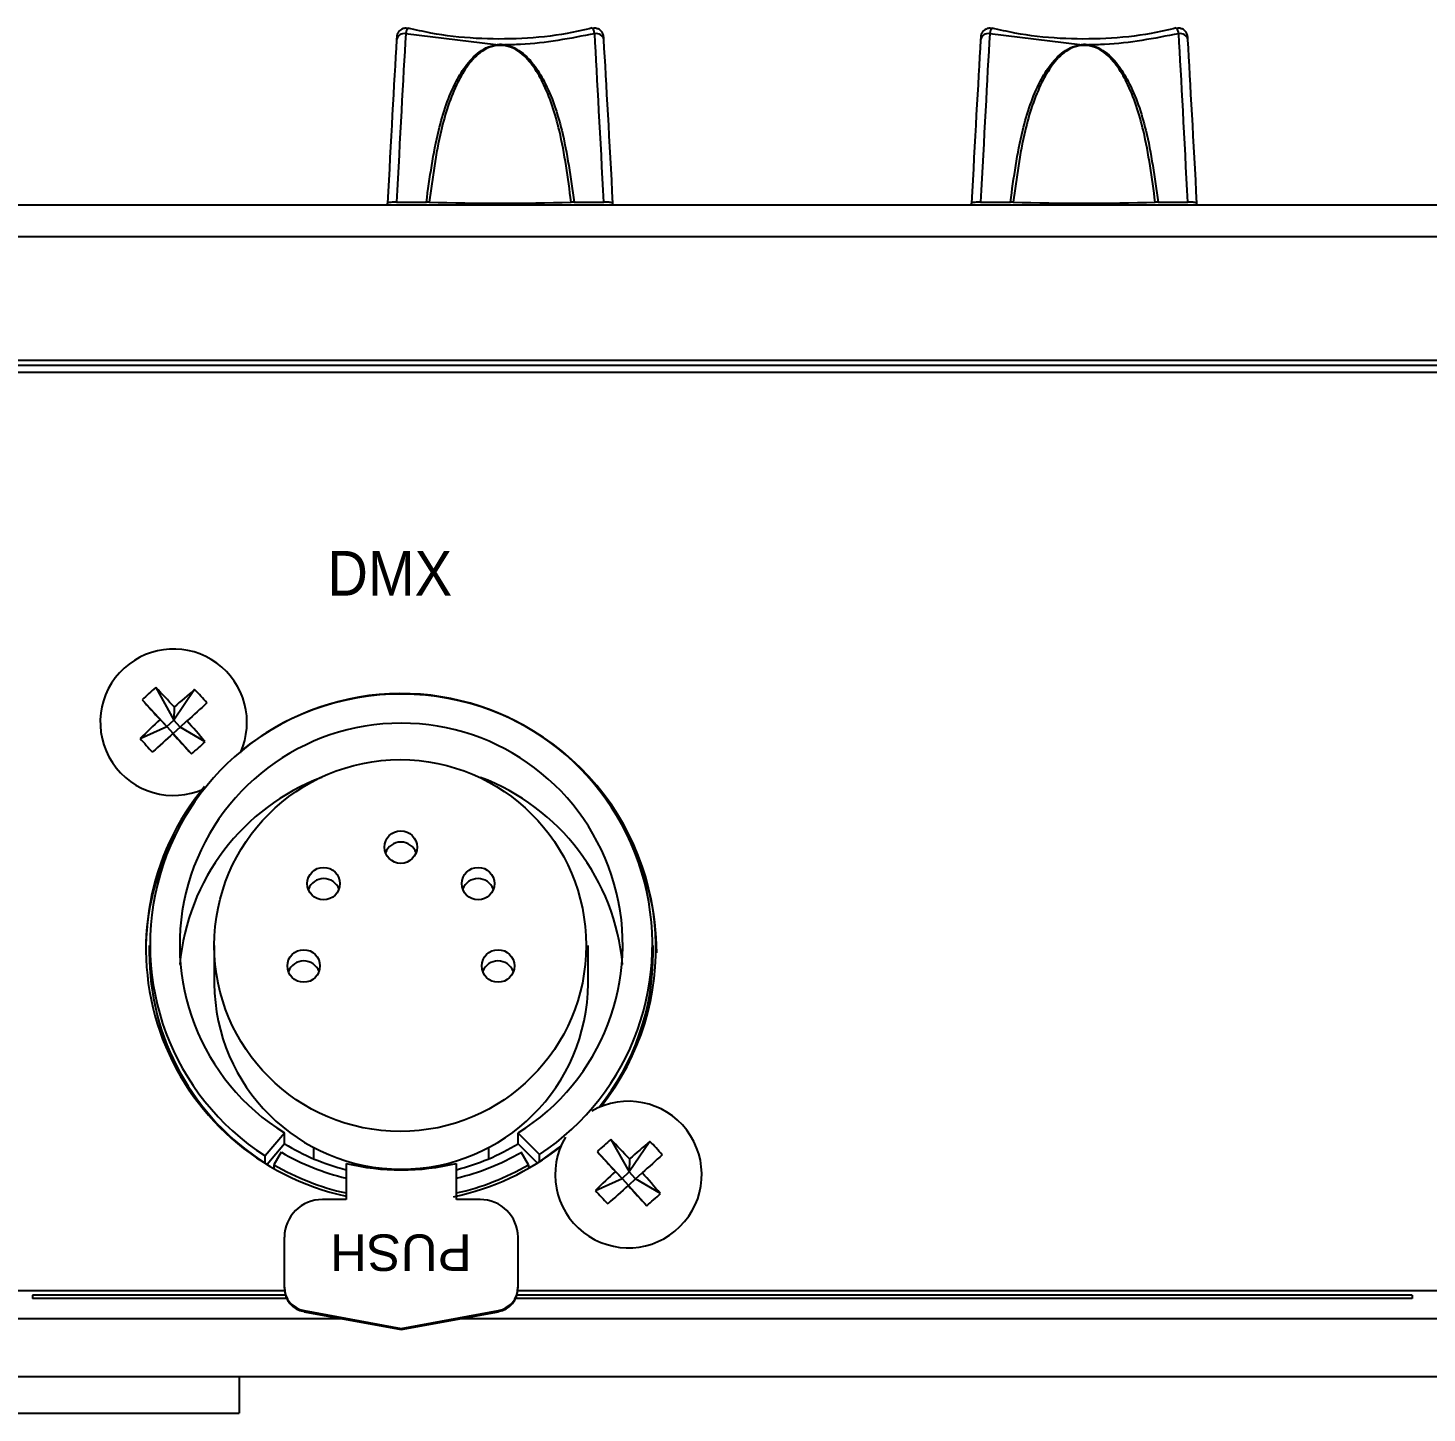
# Model space of a CAD drawing. Header units: inches. Extents: x 1.2 to 43.4, y 1.7 to 28.6.
# Drawn here: x 27.964 to 30.359, y 24.249 to 26.621 of the extents above; entities that cross this region are included whole.
import ezdxf
from ezdxf.enums import TextEntityAlignment as Align

# ---------------------------------------------------------------- set-up
doc = ezdxf.new("R2010")
doc.units = ezdxf.units.IN
doc.header["$MEASUREMENT"] = 0
doc.layers.add('ARTWORK', color=2, linetype='Continuous')
doc.styles.add('Arial', font='arial.ttf')
doc.styles.get("Standard").update_dxf_attribs({"font": 'arial.ttf'})

msp = doc.modelspace()

# ---------------------------------------------------------------- linework, layer by layer
for p, q in [((28.5948, 26.6036), (28.5946, 26.6008)), ((28.7648, 26.5918), (28.6102, 26.6111)), ((29.5948, 26.6036), (29.5946, 26.6008)), ((29.7648, 26.5918), (29.6102, 26.6111)), ((26.2938, 26.3178), (42.1835, 26.3178)), ((28.5791, 26.3178), (28.5791, 26.3208)), ((28.5947, 26.3227), (28.6457, 26.3227)), ((28.6506, 26.3226), (28.6457, 26.3227)), ((28.8986, 26.3227), (28.8937, 26.3226)), ((28.8986, 26.3227), (28.9495, 26.3227)), ((28.9651, 26.3178), (28.9651, 26.3208)), ((29.5791, 26.3178), (29.5791, 26.3208)), ((29.5947, 26.3227), (29.6457, 26.3227)), ((29.6506, 26.3226), (29.6457, 26.3227)), ((29.8986, 26.3227), (29.8937, 26.3226)), ((29.8986, 26.3227), (29.9495, 26.3227)), ((29.9651, 26.3178), (29.9651, 26.3208)), ((42.1835, 26.263), (26.2938, 26.263)), ((26.2938, 26.052), (42.1835, 26.052)), ((26.2938, 26.0433), (42.1835, 26.0433)), ((26.3528, 26.0315), (42.1245, 26.0315)), ((28.1822, 25.4914), (28.2134, 25.4358)), ((28.1589, 25.4705), (28.2013, 25.4249)), ((28.2489, 25.4882), (28.2134, 25.4358)), ((28.214, 25.4582), (28.2134, 25.4358)), ((28.1556, 25.4042), (28.2013, 25.4249)), ((28.2013, 25.4249), (28.1899, 25.4366)), ((28.2013, 25.4249), (28.2134, 25.4358)), ((28.2013, 25.4249), (28.2123, 25.4129)), ((28.2244, 25.4238), (28.2123, 25.4129)), ((28.2244, 25.4238), (28.2134, 25.4358)), ((28.2244, 25.4238), (28.2358, 25.4343)), ((28.2667, 25.3988), (28.2244, 25.4238)), ((28.2117, 25.4127), (28.2123, 25.4129)), ((28.2435, 25.3779), (28.2123, 25.4129)), ((28.1711, 25.0501), (28.1711, 25.0377)), ((28.2826, 25.0501), (28.2826, 24.9849)), ((28.9226, 24.9849), (28.9226, 25.0501)), ((29.0341, 25.0377), (29.0341, 25.0501)), ((28.4026, 24.7288), (28.3697, 24.6896)), ((28.4026, 24.7105), (28.4026, 24.7288)), ((28.8026, 24.7105), (28.8026, 24.7288)), ((28.8395, 24.6922), (28.8026, 24.7288)), ((28.4026, 24.7105), (28.3729, 24.6751)), ((28.4526, 24.7044), (28.4526, 24.6847)), ((28.7526, 24.6847), (28.7526, 24.7044)), ((28.836, 24.6774), (28.8026, 24.7105)), ((28.8395, 24.6797), (28.876, 24.7064)), ((28.9617, 24.7177), (28.9929, 24.6621)), ((29.0285, 24.7145), (28.9929, 24.6621)), ((28.3697, 24.6771), (28.3697, 24.6896)), ((28.3973, 24.6958), (28.3847, 24.6743)), ((28.3847, 24.6743), (28.3847, 24.6682)), ((28.5081, 24.6767), (28.5081, 24.615)), ((28.6971, 24.615), (28.6971, 24.6767)), ((28.8205, 24.6743), (28.8079, 24.6958)), ((28.8205, 24.6743), (28.8205, 24.6682)), ((28.8395, 24.6797), (28.8395, 24.6922)), ((28.9384, 24.6968), (28.9808, 24.6512)), ((28.9935, 24.6845), (28.9929, 24.6621)), ((28.9352, 24.6305), (28.9808, 24.6512)), ((28.9808, 24.6512), (28.9694, 24.6628)), ((28.9808, 24.6512), (28.9929, 24.6621)), ((28.9808, 24.6512), (28.9918, 24.6392)), ((29.0039, 24.6501), (28.9918, 24.6392)), ((29.0039, 24.6501), (28.9929, 24.6621)), ((29.0039, 24.6501), (29.0153, 24.6606)), ((29.0463, 24.6251), (29.0039, 24.6501)), ((28.9912, 24.6389), (28.9918, 24.6392)), ((29.023, 24.6042), (28.9918, 24.6392)), ((28.5081, 24.615), (28.4677, 24.615)), ((28.7375, 24.615), (28.6971, 24.615)), ((28.4026, 24.463), (28.4026, 24.5504)), ((28.8026, 24.463), (28.8026, 24.5504)), ((28.4028, 24.4586), (26.3528, 24.4586)), ((42.1245, 24.4586), (28.8023, 24.4586)), ((28.4044, 24.4509), (27.9715, 24.4509)), ((27.9715, 24.4509), (27.9715, 24.4453)), ((28.4067, 24.4453), (27.9715, 24.4453)), ((30.3337, 24.4453), (28.7985, 24.4453)), ((30.3337, 24.4509), (28.8007, 24.4509)), ((30.3337, 24.4509), (30.3337, 24.4453)), ((26.3253, 24.4112), (28.5, 24.4112)), ((28.4362, 24.4248), (28.6026, 24.3942)), ((28.4362, 24.4229), (28.4362, 24.4248)), ((28.4362, 24.4229), (28.6026, 24.3924)), ((28.6026, 24.3942), (28.769, 24.4248)), ((28.6026, 24.3924), (28.769, 24.4229)), ((28.7051, 24.4112), (42.152, 24.4112)), ((28.769, 24.4229), (28.769, 24.4248)), ((28.6026, 24.3924), (28.6026, 24.3942)), ((26.2938, 24.3119), (42.152, 24.3119)), ((28.3253, 24.3119), (28.3253, 24.2494)), ((26.2938, 24.2494), (28.3253, 24.2494))]:
    msp.add_line(p, q)
at = {"flags": 128}
for points in [[(28.27, 25.4651), (28.2658, 25.4613), (28.2616, 25.4575), (28.2573, 25.4537), (28.2531, 25.4499), (28.2488, 25.446), (28.2445, 25.4421), (28.2401, 25.4382), (28.2358, 25.4343)], [(28.2117, 25.4127), (28.2073, 25.4087), (28.2029, 25.4048), (28.1985, 25.4008), (28.1942, 25.3969), (28.1898, 25.3929), (28.1854, 25.389), (28.1811, 25.3851), (28.1767, 25.3812)], [(29.0495, 24.6914), (29.0453, 24.6876), (29.0411, 24.6838), (29.0369, 24.68), (29.0326, 24.6761), (29.0283, 24.6723), (29.024, 24.6684), (29.0197, 24.6645), (29.0153, 24.6606)], [(28.9912, 24.6389), (28.9868, 24.635), (28.9825, 24.631), (28.9781, 24.6271), (28.9737, 24.6232), (28.9693, 24.6192), (28.9649, 24.6153), (28.9606, 24.6114), (28.9562, 24.6074)]]:
    msp.add_lwpolyline(points, dxfattribs=at)
for centre, radius in [((28.6009, 25.0498), 0.3183), ((28.6019, 25.2183), 0.0279), ((28.4697, 25.1558), 0.0279), ((28.7343, 25.1558), 0.0279), ((28.4356, 25.0148), 0.0279), ((28.7684, 25.0148), 0.0279)]:
    msp.add_circle(centre, radius)
for centre, radius, start, end in [((28.6079, 26.5976), 0.0137, 80.437, 166.6241), ((28.697, 26.5747), 0.0699, 13.2035, 14.1831), ((28.8518, 26.5735), 0.0746, 165.8207, 166.738), ((28.9363, 26.5976), 0.0137, 13.3734, 99.5635), ((29.6079, 26.5976), 0.0137, 80.4372, 166.6259), ((29.6915, 26.5733), 0.0756, 13.2541, 14.1598), ((29.8542, 26.573), 0.0771, 165.8629, 166.7505), ((29.9363, 26.5976), 0.0137, 13.3746, 99.5632), ((28.7721, 30.3527), 4.0319, 268.2726, 271.7274), ((29.7721, 30.3527), 4.0319, 268.2726, 271.7274), ((28.2128, 25.4317), 0.1257, 335.6696, 132.2962), ((28.2126, 25.4321), 0.1253, 132.3297, 294.4928), ((28.4636, 25.1553), 0.4384, 129.9333, 134.0206), ((27.0516, 24.3766), 1.5878, 42.9401, 44.5986), ((58.6637, 53.246), 41.2555, 222.31877, 222.38257), ((28.6026, 25.0511), 0.4301, 303.424, 237.2138), ((29.2205, 24.3171), 1.5216, 129.6793, 131.4133), ((27.9332, 25.1787), 0.4421, 40.3778, 44.4277), ((28.6028, 25.0445), 0.4359, 321.6697, 128.9335), ((29.2903, 24.2376), 1.6275, 132.5462, 134.2039), ((28.6026, 25.0512), 0.3793, 301.8186, 238.1814), ((26.9629, 24.2939), 1.7091, 40.2807, 41.8599), ((28.5879, 25.7779), 0.5714, 220.8368, 223.9703), ((61.23, 55.5883), 44.7301, 222.42438, 222.48471), ((27.8667, 25.8201), 0.581, 310.4341, 313.5182), ((28.599, 25.0446), 0.4335, 140.2086, 257.8995), ((28.6, 24.984), 0.378, 110.6406, 174.9122), ((28.6048, 24.9837), 0.3784, 5.129, 69.3183), ((28.5968, 25.037), 0.4317, 151.9297, 179.989), ((28.602, 25.1988), 0.0281, 20.5226, 159.4774), ((28.6084, 25.037), 0.4317, 0.0112, 28.0702), ((28.4699, 25.1363), 0.0281, 20.5116, 159.4884), ((28.7341, 25.1363), 0.0281, 20.5113, 159.4887), ((28.5986, 25.0382), 0.4275, 180.0669, 237.6324), ((28.6078, 25.0379), 0.4263, 321.5614, 359.9756), ((28.4357, 24.9954), 0.0281, 20.5169, 159.4831), ((28.7683, 24.9954), 0.0281, 20.518, 159.482), ((28.6026, 24.9868), 0.32, 180.3322, 359.6678), ((28.9917, 24.6577), 0.1255, 149.4135, 119.9617), ((28.6023, 25.0363), 0.3821, 238.4912, 255.7263), ((28.603, 25.0495), 0.439, 281.7329, 308.3879), ((28.6029, 25.0363), 0.3821, 284.2736, 301.5091), ((29.243, 24.3816), 0.4383, 129.9319, 134.0205), ((27.8312, 23.6029), 1.5877, 42.9401, 44.5986), ((29.9996, 23.5439), 1.5209, 129.6794, 131.4142), ((28.7124, 24.4047), 0.4426, 40.3805, 44.4266), ((28.6023, 25.0492), 0.4334, 239.8644, 257.4472), ((28.6023, 25.0488), 0.4082, 239.8637, 256.66), ((28.6026, 25.0751), 0.4095, 256.6562, 283.3438), ((28.6029, 25.0488), 0.4083, 283.3401, 300.1362), ((28.6029, 25.0492), 0.4334, 282.5528, 300.1356), ((59.4622, 52.4896), 41.2812, 222.31876, 222.38252), ((30.0681, 23.4657), 1.6249, 132.5454, 134.2057), ((27.7425, 23.5202), 1.709, 40.2807, 41.8599), ((29.3669, 25.0036), 0.5706, 220.8339, 223.9716), ((60.4231, 53.3631), 42.5798, 222.42284, 222.48622), ((28.4674, 24.5502), 0.0648, 89.7867, 179.7846), ((28.7378, 24.5502), 0.0648, 0.2144, 90.2138), ((28.646, 25.0467), 0.5814, 310.4359, 313.5179), ((28.4434, 24.465), 0.0408, 180.1645, 259.7661), ((28.4434, 24.4631), 0.0408, 180.1645, 259.7661), ((28.7617, 24.465), 0.0408, 280.234, 359.8364), ((28.7617, 24.4631), 0.0408, 280.234, 359.8364)]:
    msp.add_arc(centre, radius, start, end)
for centre, major_axis, ratio, start_param, end_param in [((28.5777, 26.2308), (0.027, 0.5183), 0.00637, 0.776352, 1.396595), ((28.5933, 26.23), (0.027, 0.534), 0.006184, 0.776333, 1.396576), ((28.9509, 26.23), (-0.027, 0.534), 0.006184, 4.88661, 5.506852), ((28.9665, 26.2308), (-0.027, 0.5183), 0.00637, 4.886591, 5.506833), ((29.5777, 26.2308), (0.027, 0.5183), 0.00637, 0.776352, 1.396595), ((29.5933, 26.23), (0.027, 0.534), 0.006184, 0.776333, 1.396576), ((29.9509, 26.23), (-0.027, 0.534), 0.006184, 4.88661, 5.506852), ((29.9665, 26.2308), (-0.027, 0.5183), 0.00637, 4.886591, 5.506833)]:
    msp.add_ellipse(centre, major_axis=major_axis, ratio=ratio, start_param=start_param, end_param=end_param)
for points, knots in [([(28.614, 26.6197), (28.6134, 26.6199), (28.6109, 26.6208), (28.6065, 26.6201), (28.602, 26.6181), (28.599, 26.6154), (28.597, 26.6128), (28.5959, 26.6103), (28.5953, 26.6084), (28.5951, 26.6071), (28.595, 26.6065), (28.595, 26.6061), (28.5949, 26.6055), (28.5949, 26.6049), (28.5948, 26.6039), (28.5948, 26.6036)], [0, 0, 0, 0, 0.056398, 0.238346, 0.379093, 0.495632, 0.594115, 0.675113, 0.737439, 0.773301, 0.793828, 0.813579, 0.846931, 0.947382, 1, 1, 1, 1]), ([(28.6141, 26.6195), (28.6139, 26.6197), (28.6132, 26.62), (28.6118, 26.617), (28.6107, 26.613), (28.6102, 26.6111)], [0, 0, 0, 0, 0.2545912, 0.6579964, 1, 1, 1, 1]), ([(28.9298, 26.6209), (28.9155, 26.6175), (28.8765, 26.6083), (28.8091, 26.6015), (28.7307, 26.6018), (28.6649, 26.6088), (28.6273, 26.6177), (28.6144, 26.6208)], [0, 0, 0, 0, 0.141386, 0.384677, 0.628865, 0.872387, 1, 1, 1, 1]), ([(28.934, 26.6111), (28.9335, 26.613), (28.9324, 26.617), (28.931, 26.6201), (28.9304, 26.6197), (28.9301, 26.6195)], [0, 0, 0, 0, 0.340844, 0.742882, 1, 1, 1, 1]), ([(28.9494, 26.6036), (28.9494, 26.604), (28.9493, 26.6052), (28.9493, 26.6056), (28.9492, 26.6065), (28.9491, 26.6073), (28.9488, 26.6089), (28.948, 26.6112), (28.9463, 26.6143), (28.9431, 26.6176), (28.9383, 26.6199), (28.9337, 26.6208), (28.9311, 26.6199), (28.9302, 26.6197)], [0, 0, 0, 0, 0.067642, 0.176255, 0.205241, 0.228485, 0.274155, 0.346936, 0.44721, 0.596227, 0.753313, 0.922324, 1, 1, 1, 1]), ([(29.614, 26.6197), (29.6134, 26.6199), (29.6109, 26.6208), (29.6065, 26.6201), (29.602, 26.6181), (29.599, 26.6154), (29.597, 26.6128), (29.5959, 26.6103), (29.5953, 26.6084), (29.5951, 26.6071), (29.595, 26.6065), (29.595, 26.6061), (29.5949, 26.6055), (29.5949, 26.6049), (29.5948, 26.6039), (29.5948, 26.6036)], [0, 0, 0, 0, 0.0563982, 0.2383383, 0.3790933, 0.4956329, 0.5941166, 0.6751105, 0.7374368, 0.7733003, 0.7938271, 0.8135784, 0.8469308, 0.9473816, 1, 1, 1, 1]), ([(29.6141, 26.6195), (29.6139, 26.6197), (29.6132, 26.62), (29.6118, 26.617), (29.6107, 26.613), (29.6102, 26.6111)], [0, 0, 0, 0, 0.254591, 0.657995, 1, 1, 1, 1]), ([(29.9298, 26.6209), (29.9155, 26.6175), (29.8765, 26.6083), (29.8091, 26.6015), (29.7307, 26.6018), (29.6649, 26.6088), (29.6273, 26.6177), (29.6144, 26.6208)], [0, 0, 0, 0, 0.141386, 0.384677, 0.628864, 0.872387, 1, 1, 1, 1]), ([(29.934, 26.6111), (29.9335, 26.613), (29.9324, 26.617), (29.931, 26.6201), (29.9304, 26.6197), (29.9301, 26.6195)], [0, 0, 0, 0, 0.340846, 0.742883, 1, 1, 1, 1]), ([(29.9494, 26.6036), (29.9494, 26.604), (29.9493, 26.6052), (29.9493, 26.6056), (29.9492, 26.6065), (29.9491, 26.6073), (29.9488, 26.6089), (29.948, 26.6112), (29.9463, 26.6143), (29.9431, 26.6176), (29.9383, 26.6199), (29.9337, 26.6208), (29.9311, 26.6199), (29.9302, 26.6197)], [0, 0, 0, 0, 0.067642, 0.176254, 0.20524, 0.228484, 0.274154, 0.346938, 0.447212, 0.596228, 0.753313, 0.922324, 1, 1, 1, 1]), ([(28.6457, 26.3227), (28.6515, 26.3647), (28.6618, 26.439), (28.6875, 26.5152), (28.7139, 26.559), (28.7338, 26.5796), (28.7528, 26.5895), (28.7618, 26.5912), (28.7648, 26.5918)], [0, 0, 0, 0, 0.384499, 0.680419, 0.799323, 0.918136, 0.973054, 1, 1, 1, 1]), ([(28.765, 26.5907), (28.7622, 26.5901), (28.7535, 26.5883), (28.7352, 26.5784), (28.7161, 26.5577), (28.6907, 26.5139), (28.666, 26.4379), (28.6562, 26.3642), (28.6506, 26.3226)], [0, 0, 0, 0, 0.026298, 0.080293, 0.198439, 0.317466, 0.614765, 1, 1, 1, 1]), ([(28.7648, 26.5918), (28.7664, 26.5922), (28.7704, 26.5932), (28.7757, 26.593), (28.7787, 26.592), (28.7795, 26.5918)], [0, 0, 0, 0, 0.350005, 0.8346426, 1, 1, 1, 1]), ([(28.7792, 26.5907), (28.7754, 26.5909), (28.7707, 26.5913), (28.766, 26.5908), (28.765, 26.5907)], [0, 0, 0, 0, 0.795091, 1, 1, 1, 1]), ([(28.8937, 26.3226), (28.8881, 26.3642), (28.8782, 26.4379), (28.8536, 26.5139), (28.8282, 26.5577), (28.809, 26.5784), (28.7907, 26.5883), (28.782, 26.5901), (28.7792, 26.5907)], [0, 0, 0, 0, 0.385235, 0.682534, 0.80156, 0.919706, 0.973702, 1, 1, 1, 1]), ([(28.934, 26.6111), (28.892, 26.603), (28.8411, 26.5931), (28.7887, 26.592), (28.7795, 26.5918)], [0, 0, 0, 0, 0.824177, 1, 1, 1, 1]), ([(28.7795, 26.5918), (28.7824, 26.5912), (28.7914, 26.5895), (28.8104, 26.5796), (28.8303, 26.559), (28.8568, 26.5152), (28.8825, 26.439), (28.8928, 26.3647), (28.8986, 26.3227)], [0, 0, 0, 0, 0.026947, 0.081862, 0.200676, 0.31958, 0.615501, 1, 1, 1, 1]), ([(28.9496, 26.6008), (28.9496, 26.601), (28.9495, 26.6023), (28.9495, 26.603), (28.9494, 26.6036)], [0, 0, 0, 0, 0.142875, 1, 1, 1, 1]), ([(29.6457, 26.3227), (29.6515, 26.3647), (29.6618, 26.439), (29.6875, 26.5152), (29.7139, 26.559), (29.7338, 26.5796), (29.7528, 26.5895), (29.7618, 26.5912), (29.7648, 26.5918)], [0, 0, 0, 0, 0.384499, 0.680419, 0.799323, 0.918136, 0.973053, 1, 1, 1, 1]), ([(29.765, 26.5907), (29.7622, 26.5901), (29.7535, 26.5883), (29.7352, 26.5784), (29.7161, 26.5577), (29.6907, 26.5139), (29.666, 26.4379), (29.6562, 26.3642), (29.6506, 26.3226)], [0, 0, 0, 0, 0.026298, 0.080293, 0.19844, 0.317466, 0.614765, 1, 1, 1, 1]), ([(29.7648, 26.5918), (29.7664, 26.5922), (29.7704, 26.5932), (29.7757, 26.593), (29.7787, 26.592), (29.7795, 26.5918)], [0, 0, 0, 0, 0.350011, 0.834658, 1, 1, 1, 1]), ([(29.7792, 26.5907), (29.7754, 26.5909), (29.7707, 26.5913), (29.766, 26.5908), (29.765, 26.5907)], [0, 0, 0, 0, 0.795091, 1, 1, 1, 1]), ([(29.8937, 26.3226), (29.8881, 26.3642), (29.8782, 26.4379), (29.8536, 26.5139), (29.8282, 26.5577), (29.809, 26.5784), (29.7907, 26.5883), (29.782, 26.5901), (29.7792, 26.5907)], [0, 0, 0, 0, 0.385235, 0.682534, 0.80156, 0.919707, 0.973703, 1, 1, 1, 1]), ([(29.934, 26.6111), (29.892, 26.603), (29.8411, 26.5931), (29.7887, 26.592), (29.7795, 26.5918)], [0, 0, 0, 0, 0.824173, 1, 1, 1, 1]), ([(29.7795, 26.5918), (29.7824, 26.5912), (29.7914, 26.5895), (29.8104, 26.5796), (29.8303, 26.559), (29.8568, 26.5152), (29.8825, 26.439), (29.8928, 26.3647), (29.8986, 26.3227)], [0, 0, 0, 0, 0.026947, 0.081864, 0.200677, 0.319581, 0.615501, 1, 1, 1, 1]), ([(29.9496, 26.6008), (29.9496, 26.601), (29.9495, 26.6023), (29.9495, 26.603), (29.9494, 26.6036)], [0, 0, 0, 0, 0.142873, 1, 1, 1, 1]), ([(28.5947, 26.3227), (28.593, 26.3227), (28.5895, 26.3227), (28.5848, 26.3223), (28.5813, 26.3218), (28.5794, 26.3213), (28.5792, 26.321), (28.5791, 26.3208)], [0, 0, 0, 0, 0.214819, 0.429674, 0.644202, 0.85862, 1, 1, 1, 1]), ([(28.9651, 26.3208), (28.9649, 26.321), (28.9646, 26.3215), (28.9619, 26.322), (28.958, 26.3225), (28.9536, 26.3227), (28.9507, 26.3227), (28.9495, 26.3227)], [0, 0, 0, 0, 0.214808, 0.429663, 0.644215, 0.858612, 1, 1, 1, 1]), ([(29.5947, 26.3227), (29.593, 26.3227), (29.5895, 26.3227), (29.5848, 26.3223), (29.5813, 26.3218), (29.5794, 26.3213), (29.5792, 26.321), (29.5791, 26.3208)], [0, 0, 0, 0, 0.214842, 0.429685, 0.644204, 0.858621, 1, 1, 1, 1]), ([(29.9651, 26.3208), (29.9649, 26.321), (29.9646, 26.3215), (29.9619, 26.322), (29.958, 26.3225), (29.9536, 26.3227), (29.9507, 26.3227), (29.9495, 26.3227)], [0, 0, 0, 0, 0.214807, 0.429665, 0.644206, 0.858602, 1, 1, 1, 1])]:
    msp.add_open_spline(points, degree=3, knots=knots)

# ---------------------------------------------------------------- texts
msp.add_text('PUSH', height=0.0625, rotation=180).set_placement((28.602, 24.5552), align=Align.CENTER)
at = {"layer": 'ARTWORK', "style": 'Arial', "width": 0.9}
msp.add_text('DMX', height=0.07644, dxfattribs=at).set_placement((28.4762, 25.649))

doc.saveas('drawing.dxf')
